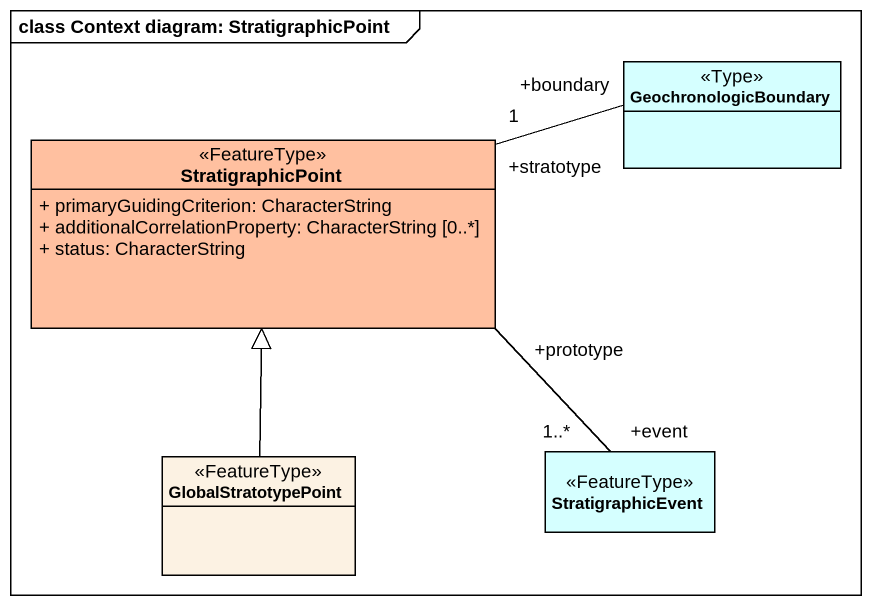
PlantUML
@startuml
mainframe class Context diagram: StratigraphicPoint
hide circle
hide empty members
skinparam classAttributeIconSize 0
class GeochronologicBoundary <<Type>> #D5FFFF
class StratigraphicPoint <<FeatureType>> #FFC0A0 {
  + primaryGuidingCriterion: CharacterString
  + additionalCorrelationProperty: CharacterString [0..*]
  + status: CharacterString
}
class GlobalStratotypePoint <<FeatureType>>
class StratigraphicEvent <<FeatureType>> #D5FFFF
GeochronologicBoundary "+boundary" -left- "+stratotype\n1" StratigraphicPoint
StratigraphicPoint "+prototype" -- "+event\n1..*" StratigraphicEvent
GlobalStratotypePoint -up-|> StratigraphicPoint
@enduml
